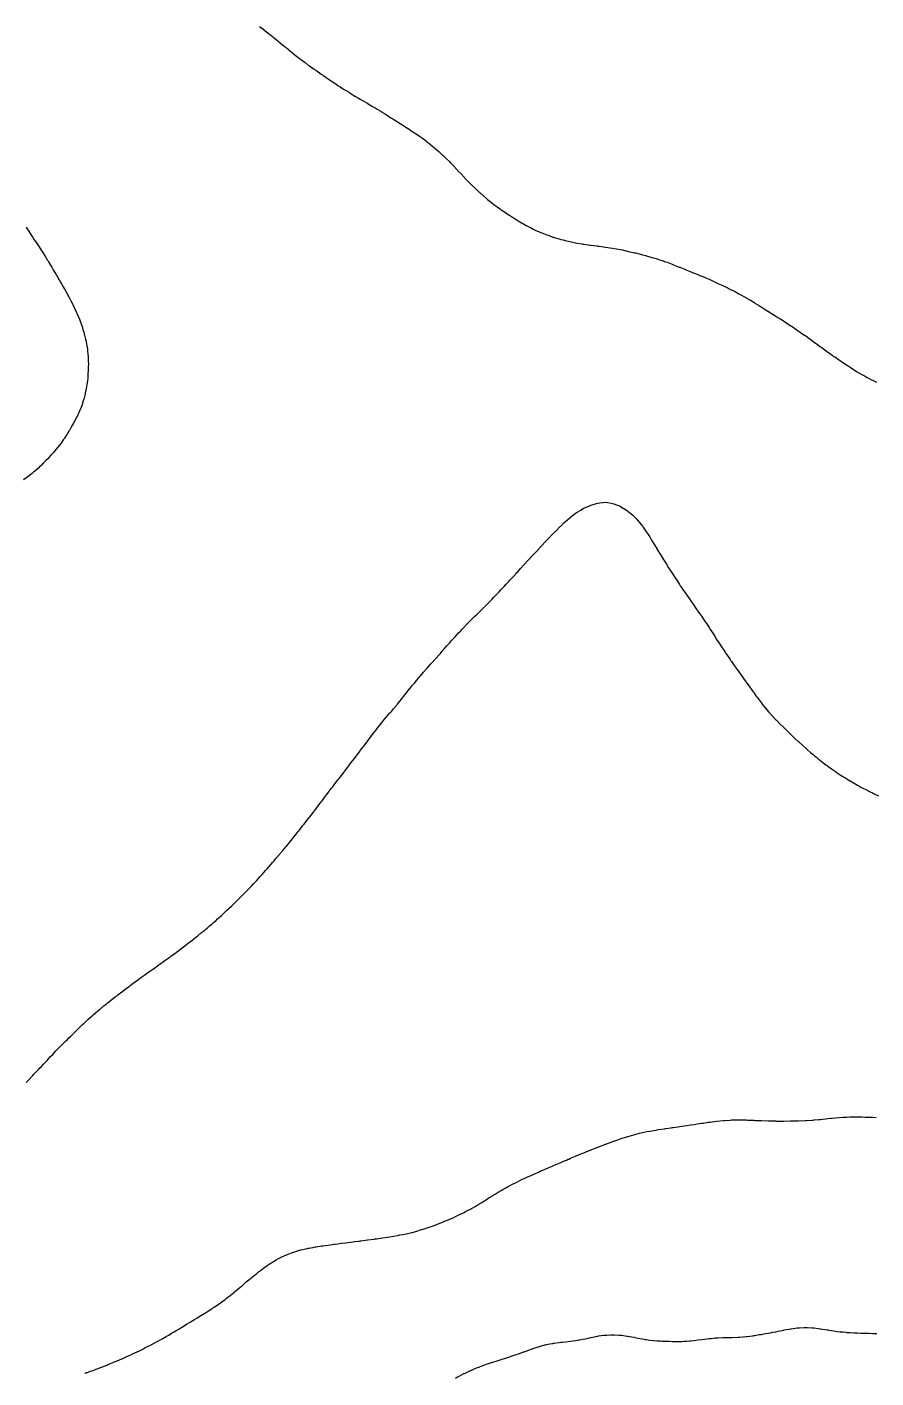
# Model space of a CAD drawing. Extents: x -717078 to -715000, y -984629 to -984000.
# Drawn here: x -715666.4 to -715552, y -984483.1 to -984301.2 of the extents above; entities that cross this region are included whole.
import ezdxf

# ---------------------------------------------------------------- set-up
doc = ezdxf.new("R2010")
doc.units = 0
doc.layers.add('buffer_B2_0_1_clip', color=7, linetype='Continuous')

msp = doc.modelspace()

# ---------------------------------------------------------------- linework, layer by layer
at = {"layer": 'buffer_B2_0_1_clip'}
for points in [[(-715635.07, -984301.07), (-715634.51, -984301.5), (-715634.5, -984301.5), (-715634.5, -984301.51), (-715634.47, -984301.53), (-715633.94, -984301.94), (-715633.5, -984302.29), (-715633.38, -984302.38), (-715633.24, -984302.5), (-715632.83, -984302.83), (-715632.5, -984303.1), (-715632.28, -984303.28), (-715632.03, -984303.5), (-715631.74, -984303.74), (-715631.5, -984303.93), (-715631.19, -984304.19), (-715630.81, -984304.5), (-715630.64, -984304.64), (-715630.5, -984304.74), (-715630.07, -984305.07), (-715629.53, -984305.5), (-715629.51, -984305.51), (-715629.5, -984305.52), (-715629.41, -984305.59), (-715628.94, -984305.94), (-715628.5, -984306.27), (-715628.36, -984306.36), (-715628.18, -984306.5), (-715627.78, -984306.78), (-715627.5, -984306.98), (-715627.19, -984307.19), (-715626.75, -984307.5), (-715626.6, -984307.6), (-715626.5, -984307.67), (-715626.01, -984308.01), (-715625.97, -984308.03), (-715625.5, -984308.35), (-715625.41, -984308.41), (-715625.28, -984308.5), (-715624.81, -984308.81), (-715624.5, -984309.01), (-715624.2, -984309.2), (-715623.75, -984309.5), (-715623.6, -984309.6), (-715623.5, -984309.66), (-715623.1, -984309.9), (-715622.98, -984309.98), (-715622.5, -984310.27), (-715622.36, -984310.36), (-715622.12, -984310.5), (-715621.73, -984310.73), (-715621.5, -984310.87), (-715621.1, -984311.1), (-715620.62, -984311.38), (-715620.5, -984311.45), (-715620.47, -984311.47), (-715620.42, -984311.5), (-715619.84, -984311.84), (-715619.5, -984312.05), (-715619.21, -984312.21), (-715618.75, -984312.5), (-715618.59, -984312.59), (-715618.5, -984312.65), (-715618.11, -984312.89), (-715617.97, -984312.97), (-715617.5, -984313.27), (-715617.36, -984313.36), (-715617.13, -984313.5), (-715616.74, -984313.74), (-715616.5, -984313.9), (-715616.13, -984314.13), (-715615.56, -984314.5), (-715615.52, -984314.52), (-715615.5, -984314.54), (-715615.38, -984314.62), (-715614.92, -984314.92), (-715614.5, -984315.2), (-715614.32, -984315.32), (-715614.05, -984315.5), (-715613.72, -984315.72), (-715613.5, -984315.87), (-715613.13, -984316.13), (-715612.64, -984316.5), (-715612.56, -984316.56), (-715612.5, -984316.6), (-715612.04, -984316.96), (-715612, -984317), (-715611.5, -984317.4), (-715611.45, -984317.45), (-715611.39, -984317.5), (-715610.92, -984317.92), (-715610.5, -984318.3), (-715610.4, -984318.4), (-715610.29, -984318.5), (-715609.89, -984318.89), (-715609.5, -984319.28), (-715609.39, -984319.39), (-715609.29, -984319.5), (-715608.9, -984319.9), (-715608.5, -984320.32), (-715608.41, -984320.41), (-715608.34, -984320.5), (-715607.93, -984320.93), (-715607.5, -984321.39), (-715607.45, -984321.45), (-715607.4, -984321.5), (-715606.95, -984321.95), (-715606.5, -984322.42), (-715606.46, -984322.46), (-715606.42, -984322.5), (-715605.95, -984322.95), (-715605.5, -984323.37), (-715605.43, -984323.43), (-715605.36, -984323.5), (-715604.9, -984323.9), (-715604.5, -984324.24), (-715604.36, -984324.36), (-715604.19, -984324.5), (-715603.8, -984324.8), (-715603.5, -984325.03), (-715603.23, -984325.23), (-715602.86, -984325.5), (-715602.65, -984325.65), (-715602.5, -984325.75), (-715602.05, -984326.05), (-715601.71, -984326.29), (-715601.5, -984326.44), (-715601.46, -984326.46), (-715601.41, -984326.5), (-715600.85, -984326.85), (-715600.5, -984327.07), (-715600.23, -984327.23), (-715599.8, -984327.5), (-715599.61, -984327.61), (-715599.5, -984327.67), (-715599.13, -984327.87), (-715598.96, -984327.96), (-715598.5, -984328.21), (-715598.31, -984328.31), (-715597.92, -984328.5), (-715597.63, -984328.63), (-715597.5, -984328.69), (-715597.18, -984328.82), (-715596.92, -984328.92), (-715596.5, -984329.1), (-715596.2, -984329.2), (-715595.57, -984329.43), (-715595.5, -984329.46), (-715595.47, -984329.47), (-715595.37, -984329.5), (-715594.69, -984329.69), (-715594.5, -984329.75), (-715594.17, -984329.83), (-715593.9, -984329.9), (-715593.5, -984330), (-715593.09, -984330.09), (-715592.87, -984330.13), (-715592.5, -984330.21), (-715592.26, -984330.26), (-715591.63, -984330.37), (-715591.5, -984330.4), (-715591.41, -984330.41), (-715590.79, -984330.5), (-715590.54, -984330.54), (-715590.5, -984330.54), (-715590.45, -984330.55), (-715589.64, -984330.64), (-715589.5, -984330.66), (-715589.32, -984330.68), (-715588.75, -984330.75), (-715588.5, -984330.78), (-715588.17, -984330.83), (-715587.87, -984330.87), (-715587.5, -984330.92), (-715587.01, -984331.01), (-715586.99, -984331.01), (-715586.5, -984331.1), (-715586.17, -984331.17), (-715585.73, -984331.27), (-715585.5, -984331.32), (-715585.36, -984331.36), (-715584.77, -984331.5), (-715584.55, -984331.55), (-715584.5, -984331.56), (-715584.42, -984331.58), (-715583.74, -984331.74), (-715583.5, -984331.81), (-715583.08, -984331.92), (-715582.95, -984331.95), (-715582.5, -984332.08), (-715582.17, -984332.17), (-715581.66, -984332.34), (-715581.5, -984332.39), (-715581.41, -984332.41), (-715581.17, -984332.5), (-715580.66, -984332.66), (-715580.5, -984332.72), (-715580.16, -984332.84), (-715579.92, -984332.92), (-715579.5, -984333.08), (-715579.2, -984333.2), (-715578.53, -984333.47), (-715578.5, -984333.48), (-715578.49, -984333.49), (-715578.45, -984333.5), (-715577.77, -984333.77), (-715577.5, -984333.88), (-715577.06, -984334.06), (-715576.85, -984334.15), (-715576.5, -984334.29), (-715576.35, -984334.35), (-715576.02, -984334.5), (-715575.65, -984334.65), (-715575.5, -984334.71), (-715575.14, -984334.86), (-715574.94, -984334.94), (-715574.5, -984335.13), (-715574.25, -984335.25), (-715573.7, -984335.5), (-715573.56, -984335.56), (-715573.5, -984335.59), (-715573.33, -984335.67), (-715572.87, -984335.87), (-715572.5, -984336.05), (-715572.2, -984336.2), (-715571.61, -984336.5), (-715571.53, -984336.53), (-715571.5, -984336.55), (-715571.39, -984336.61), (-715570.87, -984336.87), (-715570.5, -984337.07), (-715570.22, -984337.22), (-715569.74, -984337.5), (-715569.58, -984337.58), (-715569.5, -984337.63), (-715569.19, -984337.81), (-715568.95, -984337.95), (-715568.5, -984338.22), (-715568.33, -984338.33), (-715568.05, -984338.5), (-715567.71, -984338.71), (-715567.5, -984338.84), (-715567.09, -984339.09), (-715566.58, -984339.42), (-715566.5, -984339.47), (-715566.48, -984339.48), (-715566.46, -984339.5), (-715565.86, -984339.86), (-715565.5, -984340.09), (-715565.25, -984340.25), (-715564.86, -984340.5), (-715564.64, -984340.64), (-715564.5, -984340.73), (-715564.03, -984341.03), (-715563.85, -984341.15), (-715563.5, -984341.39), (-715563.43, -984341.43), (-715563.33, -984341.5), (-715562.83, -984341.83), (-715562.5, -984342.06), (-715562.24, -984342.24), (-715561.87, -984342.5), (-715561.65, -984342.65), (-715561.5, -984342.76), (-715561.06, -984343.06), (-715560.55, -984343.45), (-715560.5, -984343.49), (-715560.49, -984343.49), (-715560.48, -984343.5), (-715559.91, -984343.91), (-715559.5, -984344.21), (-715559.33, -984344.33), (-715559.1, -984344.5), (-715558.75, -984344.75), (-715558.5, -984344.93), (-715558.16, -984345.16), (-715557.7, -984345.5), (-715557.58, -984345.58), (-715557.5, -984345.63), (-715557.09, -984345.91), (-715556.98, -984345.98), (-715556.5, -984346.32), (-715556.39, -984346.39), (-715556.23, -984346.5), (-715555.79, -984346.79), (-715555.5, -984346.98), (-715555.18, -984347.18), (-715554.68, -984347.5), (-715554.57, -984347.57), (-715554.5, -984347.61), (-715554.24, -984347.76), (-715553.93, -984347.93), (-715553.5, -984348.19), (-715553.3, -984348.3), (-715552.94, -984348.5), (-715552.65, -984348.65), (-715552.5, -984348.73), (-715552.06, -984348.94), (-715551.98, -984348.98)], [(-715666.5, -984328.12), (-715666.35, -984328.35), (-715666.24, -984328.5), (-715665.95, -984328.95), (-715665.78, -984329.22), (-715665.6, -984329.5), (-715665.56, -984329.56), (-715665.5, -984329.66), (-715665.16, -984330.16), (-715664.94, -984330.5), (-715664.77, -984330.77), (-715664.5, -984331.19), (-715664.37, -984331.37), (-715664.28, -984331.5), (-715663.98, -984331.98), (-715663.92, -984332.08), (-715663.66, -984332.5), (-715663.6, -984332.6), (-715663.5, -984332.78), (-715663.23, -984333.23), (-715663.06, -984333.5), (-715662.85, -984333.85), (-715662.5, -984334.44), (-715662.48, -984334.48), (-715662.46, -984334.5), (-715661.86, -984335.5), (-715661.74, -984335.74), (-715661.5, -984336.15), (-715661.37, -984336.37), (-715661.29, -984336.5), (-715660.75, -984337.5), (-715660.67, -984337.67), (-715660.5, -984338.01), (-715660.33, -984338.33), (-715660.24, -984338.5), (-715659.76, -984339.5), (-715659.68, -984339.68), (-715659.5, -984340.11), (-715659.33, -984340.5), (-715659.23, -984340.77), (-715659.11, -984341.11), (-715658.97, -984341.5), (-715658.87, -984341.87), (-715658.76, -984342.24), (-715658.69, -984342.5), (-715658.65, -984342.65), (-715658.5, -984343.21), (-715658.44, -984343.44), (-715658.42, -984343.5), (-715658.41, -984343.59), (-715658.29, -984344.29), (-715658.25, -984344.5), (-715658.23, -984344.77), (-715658.19, -984345.19), (-715658.16, -984345.5), (-715658.15, -984345.85), (-715658.14, -984346.14), (-715658.13, -984346.5), (-715658.14, -984346.86), (-715658.15, -984347.15), (-715658.16, -984347.5), (-715658.18, -984347.82), (-715658.21, -984348.21), (-715658.22, -984348.5), (-715658.25, -984348.75), (-715658.35, -984349.35), (-715658.37, -984349.5), (-715658.39, -984349.61), (-715658.54, -984350.46), (-715658.55, -984350.5), (-715658.56, -984350.56), (-715658.74, -984351.26), (-715658.81, -984351.5), (-715658.97, -984351.97), (-715658.98, -984352.02), (-715659.15, -984352.5), (-715659.26, -984352.74), (-715659.5, -984353.27), (-715659.6, -984353.5), (-715659.71, -984353.71), (-715659.9, -984354.1), (-715660.12, -984354.5), (-715660.26, -984354.74), (-715660.5, -984355.15), (-715660.62, -984355.38), (-715660.7, -984355.5), (-715661, -984356), (-715661.01, -984356.01), (-715661.33, -984356.5), (-715661.4, -984356.6), (-715661.5, -984356.74), (-715661.81, -984357.19), (-715662.05, -984357.5), (-715662.25, -984357.75), (-715662.5, -984358.05), (-715662.71, -984358.29), (-715662.89, -984358.5), (-715663.17, -984358.83), (-715663.5, -984359.18), (-715663.65, -984359.35), (-715663.81, -984359.5), (-715664.15, -984359.85), (-715664.5, -984360.2), (-715664.65, -984360.35), (-715664.81, -984360.5), (-715665.17, -984360.83), (-715665.5, -984361.11), (-715665.72, -984361.28), (-715666, -984361.5), (-715666.28, -984361.72), (-715666.86, -984362.14)], [(-715666.5, -984443.29), (-715666.12, -984442.88), (-715665.75, -984442.5), (-715665.63, -984442.37), (-715665.5, -984442.23), (-715665.15, -984441.85), (-715664.8, -984441.5), (-715664.66, -984441.34), (-715664.5, -984441.17), (-715664.18, -984440.82), (-715663.87, -984440.5), (-715663.69, -984440.31), (-715663.5, -984440.1), (-715663.21, -984439.79), (-715662.93, -984439.5), (-715662.72, -984439.28), (-715662.5, -984439.05), (-715662.23, -984438.77), (-715661.96, -984438.5), (-715661.74, -984438.26), (-715661.5, -984438.02), (-715661.24, -984437.76), (-715660.96, -984437.5), (-715660.74, -984437.26), (-715660.5, -984437.04), (-715660.23, -984436.77), (-715659.95, -984436.5), (-715659.73, -984436.27), (-715659.5, -984436.06), (-715659.22, -984435.78), (-715658.91, -984435.5), (-715658.71, -984435.29), (-715658.5, -984435.11), (-715658.19, -984434.81), (-715657.84, -984434.5), (-715657.66, -984434.34), (-715657.5, -984434.19), (-715657.13, -984433.87), (-715656.68, -984433.5), (-715656.58, -984433.42), (-715656.5, -984433.35), (-715656.04, -984432.96), (-715655.69, -984432.69), (-715655.5, -984432.54), (-715655.48, -984432.52), (-715655.45, -984432.5), (-715654.92, -984432.08), (-715654.5, -984431.76), (-715654.35, -984431.65), (-715654.16, -984431.5), (-715653.79, -984431.21), (-715653.5, -984431), (-715653.22, -984430.78), (-715652.85, -984430.5), (-715652.65, -984430.35), (-715652.5, -984430.23), (-715652.08, -984429.92), (-715651.51, -984429.51), (-715651.5, -984429.5), (-715651.5, -984429.5), (-715651.5, -984429.5), (-715650.92, -984429.08), (-715650.5, -984428.78), (-715650.34, -984428.66), (-715650.11, -984428.5), (-715649.75, -984428.25), (-715649.5, -984428.07), (-715649.17, -984427.83), (-715648.69, -984427.5), (-715648.58, -984427.42), (-715648.5, -984427.37), (-715648.01, -984427.01), (-715648, -984427), (-715647.5, -984426.65), (-715647.41, -984426.59), (-715647.29, -984426.5), (-715646.84, -984426.16), (-715646.5, -984425.91), (-715646.27, -984425.73), (-715645.95, -984425.5), (-715645.69, -984425.31), (-715645.5, -984425.16), (-715645.13, -984424.87), (-715644.62, -984424.5), (-715644.55, -984424.45), (-715644.5, -984424.41), (-715644.06, -984424.06), (-715643.99, -984424.01), (-715643.5, -984423.62), (-715643.43, -984423.57), (-715643.35, -984423.5), (-715642.89, -984423.11), (-715642.5, -984422.81), (-715642.33, -984422.67), (-715642.12, -984422.5), (-715641.79, -984422.21), (-715641.5, -984421.97), (-715641.25, -984421.75), (-715640.96, -984421.5), (-715640.73, -984421.27), (-715640.5, -984421.07), (-715640.21, -984420.79), (-715639.87, -984420.5), (-715639.68, -984420.32), (-715639.5, -984420.15), (-715639.17, -984419.83), (-715638.81, -984419.5), (-715638.65, -984419.35), (-715638.5, -984419.19), (-715638.15, -984418.85), (-715637.8, -984418.5), (-715637.65, -984418.35), (-715637.15, -984417.85), (-715636.8, -984417.5), (-715636.65, -984417.35), (-715636.5, -984417.19), (-715636.16, -984416.84), (-715635.82, -984416.5), (-715635.67, -984416.33), (-715635.5, -984416.14), (-715635.2, -984415.8), (-715634.92, -984415.5), (-715634.73, -984415.27), (-715634.5, -984415.02), (-715634.25, -984414.75), (-715634.03, -984414.5), (-715633.79, -984414.21), (-715633.5, -984413.89), (-715633.32, -984413.68), (-715633.16, -984413.5), (-715632.86, -984413.14), (-715632.5, -984412.71), (-715632.4, -984412.6), (-715632.32, -984412.5), (-715631.95, -984412.05), (-715631.5, -984411.52), (-715631.49, -984411.51), (-715631.48, -984411.5), (-715631.4, -984411.4), (-715631.04, -984410.96), (-715630.65, -984410.5), (-715630.59, -984410.41), (-715630.14, -984409.86), (-715629.86, -984409.5), (-715629.7, -984409.3), (-715629.5, -984409.04), (-715629.26, -984408.74), (-715629.07, -984408.5), (-715628.82, -984408.18), (-715628.5, -984407.78), (-715628.38, -984407.62), (-715628.28, -984407.5), (-715627.95, -984407.05), (-715627.53, -984406.53), (-715627.51, -984406.5), (-715627.5, -984406.5), (-715627.5, -984406.49), (-715627.08, -984405.92), (-715626.75, -984405.5), (-715626.64, -984405.36), (-715626.5, -984405.17), (-715626.22, -984404.78), (-715626, -984404.5), (-715625.79, -984404.21), (-715625.5, -984403.82), (-715625.36, -984403.64), (-715625.26, -984403.5), (-715624.93, -984403.07), (-715624.5, -984402.54), (-715624.48, -984402.52), (-715624.46, -984402.5), (-715624.34, -984402.34), (-715624.04, -984401.96), (-715623.68, -984401.5), (-715623.61, -984401.39), (-715623.5, -984401.25), (-715623.18, -984400.82), (-715622.94, -984400.5), (-715622.75, -984400.25), (-715622.5, -984399.94), (-715622.31, -984399.69), (-715622.16, -984399.5), (-715621.88, -984399.12), (-715621.5, -984398.62), (-715621.45, -984398.55), (-715621.41, -984398.5), (-715621.14, -984398.14), (-715621.02, -984397.98), (-715620.66, -984397.5), (-715620.59, -984397.41), (-715620.17, -984396.83), (-715619.73, -984396.27), (-715619.5, -984395.98), (-715619.29, -984395.71), (-715619.13, -984395.5), (-715618.85, -984395.15), (-715618.5, -984394.71), (-715618.41, -984394.59), (-715617.95, -984394.05), (-715617.5, -984393.53), (-715617.48, -984393.52), (-715617.47, -984393.5), (-715617.31, -984393.31), (-715617.03, -984392.97), (-715616.62, -984392.5), (-715616.56, -984392.44), (-715616.5, -984392.35), (-715616.12, -984391.88), (-715615.82, -984391.5), (-715615.68, -984391.32), (-715615.5, -984391.1), (-715615.24, -984390.76), (-715615.03, -984390.5), (-715614.79, -984390.21), (-715614.5, -984389.85), (-715614.34, -984389.66), (-715614.2, -984389.5), (-715613.88, -984389.12), (-715613.42, -984388.58), (-715613.34, -984388.5), (-715612.96, -984388.04), (-715612.5, -984387.51), (-715612.5, -984387.5), (-715612.5, -984387.5), (-715612.46, -984387.46), (-715612.03, -984386.97), (-715611.61, -984386.5), (-715611.56, -984386.44), (-715611.5, -984386.38), (-715610.71, -984385.5), (-715610.61, -984385.39), (-715610.5, -984385.26), (-715610.15, -984384.85), (-715609.84, -984384.5), (-715609.5, -984384.12), (-715609.21, -984383.79), (-715608.95, -984383.5), (-715608.73, -984383.27), (-715608.5, -984383.01), (-715608.25, -984382.75), (-715608.02, -984382.5), (-715607.76, -984382.24), (-715607.5, -984381.98), (-715607.04, -984381.5), (-715606.77, -984381.23), (-715606.5, -984380.96), (-715606.27, -984380.73), (-715606.05, -984380.5), (-715605.77, -984380.23), (-715605.5, -984379.95), (-715605.27, -984379.73), (-715605.05, -984379.5), (-715604.77, -984379.23), (-715604.5, -984378.96), (-715604.27, -984378.73), (-715604.04, -984378.5), (-715603.77, -984378.23), (-715603.5, -984377.95), (-715603.28, -984377.72), (-715603.07, -984377.5), (-715602.79, -984377.21), (-715602.5, -984376.89), (-715602.31, -984376.69), (-715602.13, -984376.5), (-715601.83, -984376.17), (-715601.5, -984375.81), (-715601.35, -984375.65), (-715601.21, -984375.5), (-715600.87, -984375.13), (-715600.5, -984374.73), (-715600.39, -984374.61), (-715600.29, -984374.5), (-715599.91, -984374.09), (-715599.5, -984373.64), (-715599.43, -984373.57), (-715599.37, -984373.5), (-715598.95, -984373.05), (-715598.5, -984372.53), (-715598.48, -984372.52), (-715598.47, -984372.5), (-715597.99, -984372.01), (-715597.73, -984371.73), (-715597.51, -984371.5), (-715597.51, -984371.49), (-715597.5, -984371.48), (-715597.02, -984370.98), (-715596.59, -984370.5), (-715596.54, -984370.46), (-715596.5, -984370.41), (-715596.05, -984369.95), (-715595.63, -984369.5), (-715595.57, -984369.43), (-715595.5, -984369.36), (-715595.06, -984368.94), (-715594.64, -984368.5), (-715594.57, -984368.43), (-715594.5, -984368.35), (-715594.06, -984367.94), (-715593.59, -984367.5), (-715593.54, -984367.46), (-715593.5, -984367.42), (-715593.16, -984367.16), (-715592.98, -984367.02), (-715592.5, -984366.64), (-715592.41, -984366.59), (-715592.27, -984366.5), (-715591.8, -984366.2), (-715591.5, -984366.01), (-715591.14, -984365.86), (-715590.62, -984365.62), (-715590.5, -984365.57), (-715590.45, -984365.55), (-715590.27, -984365.5), (-715589.68, -984365.32), (-715589.5, -984365.26), (-715589.23, -984365.23), (-715588.81, -984365.19), (-715588.5, -984365.15), (-715588.2, -984365.2), (-715587.72, -984365.28), (-715587.5, -984365.31), (-715587.36, -984365.36), (-715587, -984365.5), (-715586.5, -984365.69), (-715586.02, -984365.98), (-715585.99, -984365.99), (-715585.5, -984366.3), (-715585.4, -984366.4), (-715584.85, -984366.85), (-715584.5, -984367.16), (-715584.34, -984367.34), (-715584.2, -984367.5), (-715583.89, -984367.89), (-715583.5, -984368.37), (-715583.45, -984368.45), (-715583.41, -984368.5), (-715583.22, -984368.78), (-715583.04, -984369.04), (-715582.72, -984369.5), (-715582.5, -984369.83), (-715582.26, -984370.26), (-715582.12, -984370.5), (-715581.88, -984370.88), (-715581.51, -984371.49), (-715581.5, -984371.5), (-715581.5, -984371.5), (-715581.5, -984371.51), (-715581.12, -984372.12), (-715580.89, -984372.5), (-715580.74, -984372.74), (-715580.5, -984373.1), (-715580.35, -984373.35), (-715580.26, -984373.5), (-715579.97, -984373.97), (-715579.84, -984374.16), (-715579.62, -984374.5), (-715579.57, -984374.57), (-715579.5, -984374.68), (-715579.18, -984375.18), (-715578.96, -984375.5), (-715578.78, -984375.78), (-715578.5, -984376.21), (-715578.39, -984376.39), (-715578.31, -984376.5), (-715577.98, -984376.98), (-715577.91, -984377.09), (-715577.57, -984377.57), (-715577.5, -984377.68), (-715577.17, -984378.17), (-715576.94, -984378.5), (-715576.76, -984378.76), (-715576.35, -984379.35), (-715576.25, -984379.5), (-715575.94, -984379.94), (-715575.59, -984380.41), (-715575.52, -984380.5), (-715575.51, -984380.51), (-715575.5, -984380.53), (-715575.11, -984381.11), (-715574.85, -984381.5), (-715574.5, -984382.04), (-715574.32, -984382.32), (-715573.93, -984382.93), (-715573.71, -984383.29), (-715573.58, -984383.5), (-715573.5, -984383.62), (-715573.15, -984384.15), (-715572.92, -984384.5), (-715572.75, -984384.75), (-715572.5, -984385.13), (-715572.35, -984385.35), (-715572.25, -984385.5), (-715571.94, -984385.94), (-715571.69, -984386.31), (-715571.56, -984386.5), (-715571.53, -984386.53), (-715571.5, -984386.58), (-715571.12, -984387.12), (-715570.86, -984387.5), (-715570.5, -984388), (-715570.29, -984388.29), (-715570.15, -984388.5), (-715569.88, -984388.88), (-715569.5, -984389.4), (-715569.46, -984389.46), (-715569.43, -984389.5), (-715569.24, -984389.76), (-715569.04, -984390.04), (-715568.71, -984390.5), (-715568.62, -984390.62), (-715568.5, -984390.79), (-715568.2, -984391.2), (-715567.98, -984391.5), (-715567.77, -984391.77), (-715567.5, -984392.12), (-715567.34, -984392.34), (-715567.22, -984392.5), (-715566.89, -984392.89), (-715566.5, -984393.36), (-715566.44, -984393.44), (-715566.38, -984393.5), (-715565.95, -984393.95), (-715565.5, -984394.43), (-715565.43, -984394.5), (-715564.97, -984394.97), (-715564.5, -984395.45), (-715564.48, -984395.48), (-715564.46, -984395.5), (-715563.5, -984396.44), (-715563.47, -984396.47), (-715563.43, -984396.5), (-715562.95, -984396.95), (-715562.5, -984397.36), (-715562.43, -984397.43), (-715562.35, -984397.5), (-715561.9, -984397.9), (-715561.5, -984398.26), (-715561.24, -984398.5), (-715560.84, -984398.84), (-715560.5, -984399.13), (-715560.3, -984399.3), (-715560.06, -984399.5), (-715559.75, -984399.75), (-715559.5, -984399.94), (-715559.19, -984400.19), (-715558.79, -984400.5), (-715558.62, -984400.62), (-715558.5, -984400.71), (-715558.04, -984401.04), (-715557.77, -984401.23), (-715557.5, -984401.42), (-715557.39, -984401.5), (-715556.85, -984401.85), (-715556.5, -984402.07), (-715556.24, -984402.24), (-715555.81, -984402.5), (-715555.62, -984402.62), (-715555.5, -984402.68), (-715555.07, -984402.93), (-715554.98, -984402.98), (-715554.5, -984403.26), (-715554.34, -984403.34), (-715554.07, -984403.5), (-715553.69, -984403.69), (-715553.5, -984403.79), (-715553.03, -984404.03), (-715552.91, -984404.09), (-715552.5, -984404.3), (-715552.37, -984404.37), (-715552.1, -984404.5), (-715551.69, -984404.69)], [(-715658.59, -984482.44), (-715658.56, -984482.44), (-715658.5, -984482.41), (-715658.37, -984482.37), (-715657.83, -984482.17), (-715657.5, -984482.06), (-715657.09, -984481.91), (-715656.8, -984481.8), (-715656.5, -984481.69), (-715656.36, -984481.64), (-715656, -984481.5), (-715655.65, -984481.35), (-715655.5, -984481.29), (-715655.14, -984481.14), (-715654.94, -984481.06), (-715654.5, -984480.88), (-715654.24, -984480.76), (-715653.61, -984480.5), (-715653.53, -984480.47), (-715653.5, -984480.45), (-715653.41, -984480.41), (-715652.85, -984480.15), (-715652.5, -984480), (-715652.16, -984479.84), (-715651.57, -984479.57), (-715651.5, -984479.54), (-715651.47, -984479.53), (-715651.42, -984479.5), (-715650.81, -984479.19), (-715650.5, -984479.04), (-715650.15, -984478.85), (-715649.56, -984478.56), (-715649.5, -984478.53), (-715649.48, -984478.52), (-715649.44, -984478.5), (-715648.84, -984478.16), (-715648.5, -984477.99), (-715648.19, -984477.81), (-715647.63, -984477.5), (-715647.55, -984477.45), (-715647.5, -984477.43), (-715647.31, -984477.31), (-715646.93, -984477.07), (-715646.5, -984476.83), (-715646.3, -984476.7), (-715645.95, -984476.5), (-715645.67, -984476.33), (-715645.5, -984476.23), (-715645.05, -984475.95), (-715644.8, -984475.8), (-715644.5, -984475.62), (-715644.42, -984475.58), (-715644.3, -984475.5), (-715643.81, -984475.19), (-715643.5, -984475.01), (-715643.19, -984474.81), (-715642.67, -984474.5), (-715642.57, -984474.43), (-715642.5, -984474.4), (-715642.2, -984474.2), (-715641.96, -984474.04), (-715641.5, -984473.76), (-715641.35, -984473.65), (-715641.11, -984473.5), (-715640.75, -984473.25), (-715640.5, -984473.08), (-715640.17, -984472.83), (-715639.7, -984472.5), (-715639.59, -984472.41), (-715639.5, -984472.35), (-715639.03, -984471.97), (-715638.76, -984471.76), (-715638.5, -984471.56), (-715638.47, -984471.53), (-715638.43, -984471.5), (-715637.93, -984471.07), (-715637.5, -984470.71), (-715637.38, -984470.62), (-715637.23, -984470.5), (-715636.85, -984470.15), (-715636.5, -984469.86), (-715636.3, -984469.7), (-715636.05, -984469.5), (-715635.76, -984469.24), (-715635.5, -984469.04), (-715635.2, -984468.8), (-715634.79, -984468.5), (-715634.63, -984468.37), (-715634.5, -984468.27), (-715634.05, -984467.95), (-715633.78, -984467.78), (-715633.5, -984467.6), (-715633.44, -984467.56), (-715633.33, -984467.5), (-715632.82, -984467.18), (-715632.5, -984467), (-715632.17, -984466.83), (-715631.56, -984466.56), (-715631.5, -984466.53), (-715631.48, -984466.52), (-715631.42, -984466.5), (-715630.77, -984466.23), (-715630.5, -984466.14), (-715630.01, -984465.99), (-715629.98, -984465.98), (-715629.5, -984465.84), (-715629.23, -984465.77), (-715628.65, -984465.65), (-715628.5, -984465.61), (-715628.41, -984465.59), (-715627.87, -984465.5), (-715627.56, -984465.44), (-715627.5, -984465.43), (-715627.42, -984465.42), (-715626.7, -984465.3), (-715626.5, -984465.27), (-715626.24, -984465.24), (-715625.82, -984465.18), (-715625.5, -984465.14), (-715625.08, -984465.08), (-715624.94, -984465.06), (-715624.5, -984465.01), (-715624.05, -984464.95), (-715623.94, -984464.94), (-715623.5, -984464.88), (-715623.16, -984464.84), (-715622.79, -984464.79), (-715622.5, -984464.76), (-715622.28, -984464.72), (-715621.65, -984464.65), (-715621.5, -984464.63), (-715621.39, -984464.61), (-715620.51, -984464.5), (-715620.5, -984464.5), (-715620.5, -984464.5), (-715620.5, -984464.5), (-715619.63, -984464.37), (-715619.5, -984464.35), (-715619.33, -984464.33), (-715618.76, -984464.24), (-715618.5, -984464.21), (-715618.16, -984464.16), (-715617.89, -984464.11), (-715617.5, -984464.06), (-715617.02, -984463.98), (-715616.97, -984463.97), (-715616.5, -984463.9), (-715616.17, -984463.83), (-715615.76, -984463.76), (-715615.5, -984463.71), (-715615.33, -984463.67), (-715614.56, -984463.5), (-715614.51, -984463.49), (-715614.5, -984463.49), (-715614.48, -984463.48), (-715613.74, -984463.26), (-715613.5, -984463.2), (-715613.06, -984463.06), (-715612.97, -984463.03), (-715612.5, -984462.88), (-715612.22, -984462.78), (-715611.55, -984462.55), (-715611.5, -984462.53), (-715611.48, -984462.52), (-715611.42, -984462.5), (-715610.77, -984462.23), (-715610.5, -984462.13), (-715610.06, -984461.94), (-715609.86, -984461.86), (-715609.5, -984461.72), (-715609.35, -984461.65), (-715609, -984461.5), (-715608.66, -984461.34), (-715608.5, -984461.27), (-715608.04, -984461.04), (-715607.99, -984461.01), (-715607.5, -984460.78), (-715607.32, -984460.68), (-715606.96, -984460.5), (-715606.67, -984460.33), (-715606.5, -984460.24), (-715606.03, -984459.97), (-715605.88, -984459.88), (-715605.5, -984459.66), (-715605.4, -984459.6), (-715605.22, -984459.5), (-715604.78, -984459.22), (-715604.5, -984459.04), (-715604.16, -984458.84), (-715603.59, -984458.5), (-715603.54, -984458.46), (-715603.5, -984458.44), (-715603.34, -984458.34), (-715602.93, -984458.07), (-715602.5, -984457.82), (-715602.29, -984457.71), (-715601.91, -984457.5), (-715601.65, -984457.35), (-715601.5, -984457.26), (-715601.01, -984456.99), (-715600.98, -984456.98), (-715600.5, -984456.74), (-715600.34, -984456.66), (-715600, -984456.5), (-715599.67, -984456.33), (-715599.5, -984456.25), (-715599.04, -984456.04), (-715598.99, -984456.01), (-715598.5, -984455.8), (-715598.29, -984455.71), (-715597.81, -984455.5), (-715597.6, -984455.4), (-715597.5, -984455.36), (-715597.25, -984455.25), (-715596.91, -984455.09), (-715596.5, -984454.92), (-715596.21, -984454.79), (-715595.52, -984454.5), (-715595.5, -984454.5), (-715595.5, -984454.49), (-715595.49, -984454.49), (-715594.81, -984454.19), (-715594.5, -984454.06), (-715594.11, -984453.89), (-715593.74, -984453.74), (-715593.5, -984453.64), (-715593.4, -984453.6), (-715593.16, -984453.5), (-715592.71, -984453.29), (-715592.5, -984453.2), (-715592, -984453), (-715591.99, -984452.99), (-715591.5, -984452.79), (-715591.29, -984452.71), (-715590.77, -984452.5), (-715590.58, -984452.42), (-715590.5, -984452.39), (-715590.31, -984452.31), (-715589.87, -984452.13), (-715589.5, -984451.98), (-715589.15, -984451.85), (-715588.67, -984451.67), (-715588.5, -984451.61), (-715588.42, -984451.58), (-715588.19, -984451.5), (-715587.69, -984451.31), (-715587.5, -984451.24), (-715587.09, -984451.09), (-715586.96, -984451.04), (-715586.5, -984450.89), (-715586.21, -984450.79), (-715585.6, -984450.6), (-715585.5, -984450.57), (-715585.45, -984450.55), (-715585.26, -984450.5), (-715584.67, -984450.33), (-715584.5, -984450.28), (-715584.21, -984450.21), (-715583.88, -984450.12), (-715583.5, -984450.03), (-715583.06, -984449.94), (-715582.91, -984449.91), (-715582.5, -984449.83), (-715582.22, -984449.78), (-715581.69, -984449.69), (-715581.5, -984449.66), (-715581.36, -984449.64), (-715580.52, -984449.52), (-715580.5, -984449.52), (-715580.37, -984449.5), (-715579.61, -984449.39), (-715579.5, -984449.37), (-715579.35, -984449.35), (-715578.74, -984449.26), (-715578.18, -984449.18), (-715577.87, -984449.13), (-715577.5, -984449.08), (-715577, -984449), (-715577, -984449), (-715576.5, -984448.93), (-715576.12, -984448.88), (-715575.83, -984448.83), (-715575.5, -984448.78), (-715575.25, -984448.75), (-715574.65, -984448.65), (-715574.5, -984448.63), (-715574.38, -984448.62), (-715573.5, -984448.5), (-715573.5, -984448.5), (-715573.5, -984448.5), (-715573.49, -984448.5), (-715572.59, -984448.41), (-715572.5, -984448.4), (-715572.39, -984448.39), (-715571.65, -984448.35), (-715571.5, -984448.34), (-715571.34, -984448.34), (-715570.67, -984448.33), (-715570.5, -984448.32), (-715570.33, -984448.33), (-715569.66, -984448.34), (-715569.5, -984448.34), (-715569.35, -984448.35), (-715568.62, -984448.38), (-715568.5, -984448.38), (-715568.39, -984448.39), (-715567.58, -984448.42), (-715567.5, -984448.43), (-715567.43, -984448.43), (-715566.55, -984448.45), (-715566.5, -984448.45), (-715566.46, -984448.46), (-715565.53, -984448.47), (-715565.5, -984448.48), (-715565.48, -984448.48), (-715564.52, -984448.48), (-715564.5, -984448.48), (-715564.48, -984448.48), (-715563.53, -984448.47), (-715563.5, -984448.47), (-715563.47, -984448.47), (-715562.54, -984448.46), (-715562.5, -984448.45), (-715562.45, -984448.45), (-715561.58, -984448.42), (-715561.5, -984448.42), (-715561.41, -984448.41), (-715560.64, -984448.36), (-715560.5, -984448.35), (-715560.34, -984448.34), (-715559.72, -984448.28), (-715559.5, -984448.26), (-715559.23, -984448.23), (-715558.81, -984448.19), (-715558.5, -984448.15), (-715558.11, -984448.11), (-715557.91, -984448.09), (-715557.5, -984448.05), (-715557.01, -984448.01), (-715556.99, -984448.01), (-715556.5, -984447.97), (-715556.06, -984447.94), (-715555.94, -984447.94), (-715555.5, -984447.92), (-715555.08, -984447.92), (-715554.92, -984447.92), (-715554.5, -984447.92), (-715554.08, -984447.92), (-715553.93, -984447.93), (-715553.5, -984447.94), (-715553.04, -984447.96), (-715552.96, -984447.96), (-715552.5, -984447.98), (-715552.01, -984448.01)], [(-715608.68, -984483.09), (-715608.5, -984482.99), (-715608.18, -984482.82), (-715607.53, -984482.5), (-715607.51, -984482.49), (-715607.5, -984482.48), (-715607.47, -984482.47), (-715606.83, -984482.17), (-715606.5, -984482.02), (-715606.14, -984481.86), (-715605.69, -984481.69), (-715605.5, -984481.61), (-715605.42, -984481.58), (-715605.21, -984481.5), (-715604.7, -984481.3), (-715604.5, -984481.23), (-715604.09, -984481.09), (-715603.96, -984481.04), (-715603.5, -984480.9), (-715603.2, -984480.8), (-715602.64, -984480.64), (-715602.5, -984480.59), (-715602.43, -984480.57), (-715602.2, -984480.5), (-715601.67, -984480.33), (-715601.5, -984480.28), (-715601.17, -984480.17), (-715600.92, -984480.08), (-715600.5, -984479.93), (-715600.18, -984479.82), (-715599.62, -984479.62), (-715599.5, -984479.58), (-715599.44, -984479.56), (-715599.29, -984479.5), (-715598.71, -984479.29), (-715598.5, -984479.21), (-715598.06, -984479.06), (-715597.97, -984479.03), (-715597.5, -984478.87), (-715597.21, -984478.79), (-715596.64, -984478.64), (-715596.5, -984478.6), (-715596.41, -984478.59), (-715595.95, -984478.5), (-715595.57, -984478.43), (-715595.5, -984478.41), (-715595.4, -984478.4), (-715594.7, -984478.3), (-715594.5, -984478.28), (-715594.25, -984478.25), (-715593.8, -984478.2), (-715593.5, -984478.17), (-715593.12, -984478.12), (-715592.91, -984478.09), (-715592.5, -984478.03), (-715592.05, -984477.95), (-715591.93, -984477.93), (-715591.5, -984477.86), (-715591.2, -984477.8), (-715590.68, -984477.68), (-715590.5, -984477.64), (-715590.38, -984477.62), (-715589.77, -984477.5), (-715589.55, -984477.45), (-715589.5, -984477.44), (-715589.43, -984477.43), (-715588.67, -984477.33), (-715588.5, -984477.31), (-715588.3, -984477.3), (-715587.72, -984477.28), (-715587.5, -984477.27), (-715587.28, -984477.28), (-715586.69, -984477.31), (-715586.5, -984477.31), (-715586.33, -984477.33), (-715585.56, -984477.44), (-715585.5, -984477.44), (-715585.45, -984477.45), (-715585.24, -984477.5), (-715584.61, -984477.61), (-715584.5, -984477.63), (-715584.33, -984477.67), (-715583.78, -984477.78), (-715583.5, -984477.83), (-715583.11, -984477.89), (-715582.92, -984477.92), (-715582.5, -984477.98), (-715582.02, -984478.02), (-715581.97, -984478.03), (-715581.5, -984478.07), (-715581.1, -984478.1), (-715580.89, -984478.11), (-715580.5, -984478.13), (-715580.14, -984478.14), (-715579.85, -984478.15), (-715579.5, -984478.16), (-715579.16, -984478.16), (-715578.83, -984478.17), (-715578.5, -984478.17), (-715578.16, -984478.16), (-715577.85, -984478.15), (-715577.5, -984478.14), (-715577.1, -984478.1), (-715576.92, -984478.08), (-715576.5, -984478.04), (-715576.03, -984477.97), (-715575.96, -984477.96), (-715575.5, -984477.9), (-715575.15, -984477.85), (-715574.81, -984477.81), (-715574.5, -984477.77), (-715574.25, -984477.75), (-715573.7, -984477.7), (-715573.5, -984477.69), (-715573.32, -984477.68), (-715572.65, -984477.65), (-715572.5, -984477.65), (-715572.36, -984477.64), (-715571.63, -984477.63), (-715571.5, -984477.63), (-715571.38, -984477.62), (-715570.59, -984477.59), (-715570.5, -984477.59), (-715570.42, -984477.58), (-715569.51, -984477.51), (-715569.5, -984477.51), (-715569.49, -984477.51), (-715569.44, -984477.5), (-715568.61, -984477.39), (-715568.5, -984477.37), (-715568.35, -984477.35), (-715567.75, -984477.25), (-715567.5, -984477.21), (-715567.15, -984477.15), (-715566.89, -984477.11), (-715566.5, -984477.04), (-715566.05, -984476.95), (-715565.93, -984476.93), (-715565.5, -984476.85), (-715565.21, -984476.79), (-715564.68, -984476.68), (-715564.5, -984476.64), (-715564.38, -984476.62), (-715563.71, -984476.5), (-715563.53, -984476.47), (-715563.5, -984476.46), (-715563.45, -984476.45), (-715562.65, -984476.35), (-715562.5, -984476.33), (-715562.33, -984476.33), (-715561.7, -984476.3), (-715561.5, -984476.29), (-715561.3, -984476.3), (-715560.67, -984476.33), (-715560.5, -984476.33), (-715560.35, -984476.35), (-715559.55, -984476.45), (-715559.5, -984476.46), (-715559.46, -984476.46), (-715559.24, -984476.5), (-715558.6, -984476.6), (-715558.5, -984476.62), (-715558.36, -984476.64), (-715557.74, -984476.74), (-715557.5, -984476.77), (-715557.19, -984476.81), (-715556.85, -984476.85), (-715556.5, -984476.89), (-715556.07, -984476.93), (-715555.94, -984476.94), (-715555.5, -984476.97), (-715555, -984477), (-715555, -984477), (-715554.5, -984477.02), (-715554.04, -984477.04), (-715553.96, -984477.04), (-715553.5, -984477.06), (-715553.07, -984477.07), (-715552.93, -984477.07), (-715552.5, -984477.08), (-715552.08, -984477.08), (-715551.92, -984477.08)]]:
    msp.add_lwpolyline(points, dxfattribs=at)

doc.saveas('drawing.dxf')
